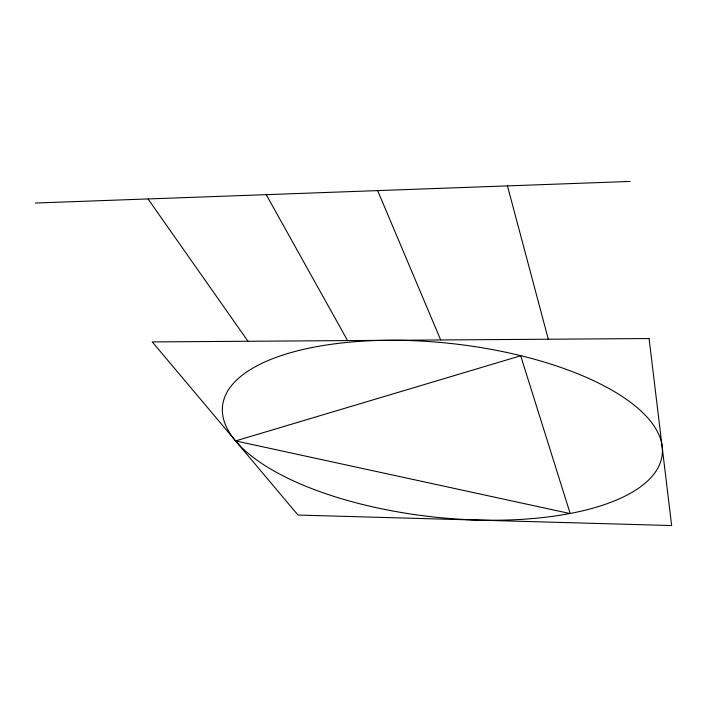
<?xml version="1.0" encoding="UTF-8"?>
<svg xmlns="http://www.w3.org/2000/svg" width="707" height="707" viewBox="0 0 707 707"><rect width="100%" height="100%" fill="white"/><g stroke="black" fill="none" stroke-linecap="round" stroke-linejoin="round"><path stroke-width="1.06" d="M35.35 203.033L630.114 181.443M148.037 198.95L247.989 341.269M266.23 194.655L347.588 340.588M377.644 190.607L440.708 339.961M507.458 185.897L548.305 339.236M520.679 355.771L235.599 440.912L570.213 513.6L520.679 355.771M649.079 338.547L152.261 341.914L298.009 515.058L671.65 525.557L649.079 338.547M314.421 489.615A221.167 87.164 6.3 0 0 661.354 459.303A221.167 87.164 6.3 0 0 351.308 342.02A221.167 87.164 6.3 0 0 314.421 489.615"/></g></svg>
